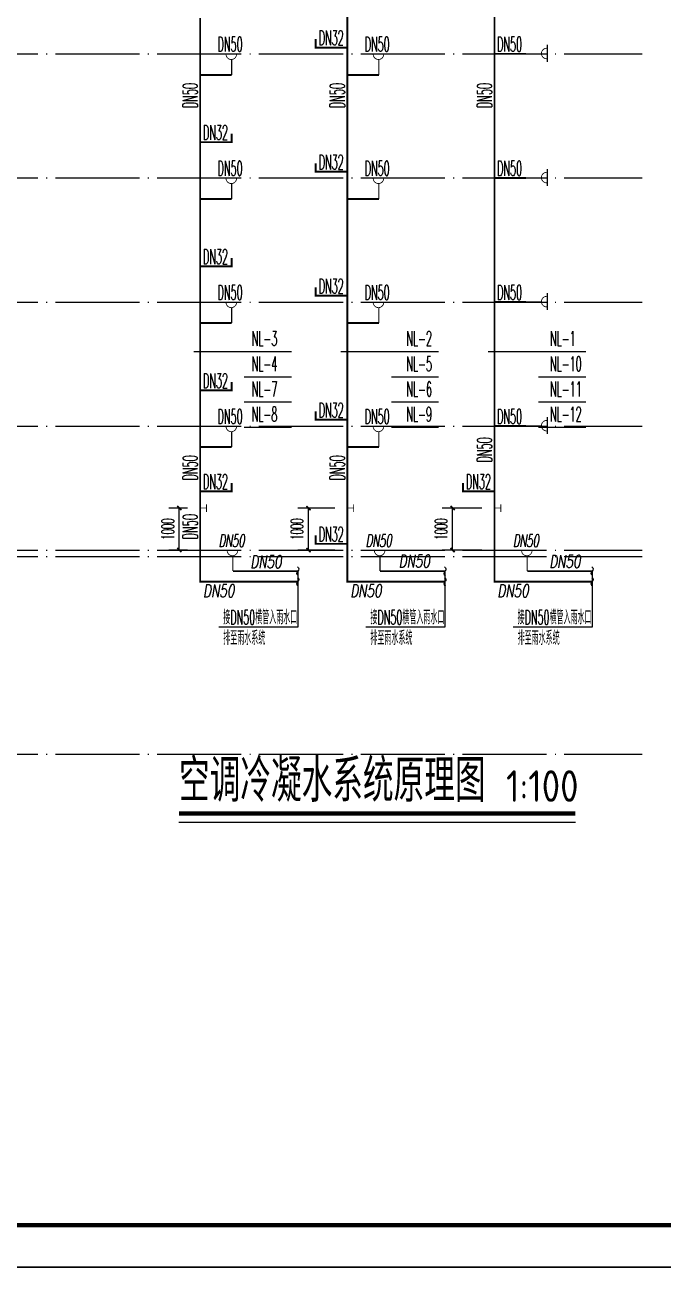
# Model space of a CAD drawing. Extents: x 27938 to 1507990, y 110129 to 923079.
# Drawn here: x 1264829 to 1280010, y 644286 to 673826 of the extents above; entities that cross this region are included whole.
import ezdxf
from ezdxf.enums import TextEntityAlignment as Align

# ---------------------------------------------------------------- set-up
doc = ezdxf.new("R2010")
doc.units = 0
doc.header["$LTSCALE"] = 1000
doc.header["$MEASUREMENT"] = 0
doc.linetypes.add('DOTE', pattern=[2.42, 2, -0.2, 0.02, -0.2])
for name, color, linetype in [('-TEXT', 3, 'Continuous'), ('DIM_SYMB', 3, 'Continuous'), ('DIM_凝结', 150, 'Continuous'), ('DIM_管井排水', 5, 'Continuous'), ('DIM_阳台', 3, 'Continuous'), ('EQUIP_污水', 7, 'Continuous'), ('EQUIP_管井排水', 7, 'Continuous'), ('PIPE-凝结', 150, 'N'), ('TEXT_污水', 7, 'Continuous'), ('TWT', 7, 'Continuous'), ('TWT_DIM', 3, 'Continuous'), ('TWT_LEAD', 3, 'Continuous'), ('TWT_TITLE', 7, 'Continuous'), ('图框', 140, 'Continuous')]:
    doc.layers.add(name, color=color, linetype=linetype)
doc.styles.add('_TCH_DIM_T3', font='SIMPLEX.shx', dxfattribs={"width": 0.494118, "bigfont": 'GBCBIG.shx'})
doc.styles.add('_TWT_SERIAL', font='SIMPLEX', dxfattribs={"width": 0.8, "height": 3.5, "bigfont": 'HZTXT'})
doc.styles.add('ASC', font='simplex.shx', dxfattribs={"width": 0.75, "bigfont": 'aadri.shx'})
doc.styles.add('HZ', font='txt', dxfattribs={"bigfont": 'hztxt'})
doc.styles.add('HZTXT2', font='simplex.shx', dxfattribs={"width": 0.8, "bigfont": 'aadri.shx'})
doc.styles.get("Standard").update_dxf_attribs({"font": 'gbenor.shx', "bigfont": 'gbcbig.shx'})
doc.linetypes.add('N', pattern='A,3,-0.2,["N",Standard,S=0.25,R=0,X=-0.1,Y=-0.115],-0.2', length=3.4)
doc.dimstyles.new('_TWT_ARCH&&100', dxfattribs={"dimtxt": 297.5, "dimasz": 100, "dimexe": 250, "dimexo": 300, "dimgap": 126.25, "dimtad": 1, "dimdec": 0, "dimzin": 0, "dimdsep": 46, "dimtxsty": '_TCH_DIM_T3', "dimblk": 'ARCHTICK', "dimcen": 0.09, "dimclrt": 7, "dimazin": 2, "dimtfac": 1, "dimtdec": 0, "dimtix": 1, "dimtmove": 2, "dimatfit": 3, "dimfxl": 1, "dimtolj": 1, "dimtzin": 0, "dimarcsym": 0})

# ---------------------------------------------------------------- blocks, each defined once
blk = doc.blocks.new('$ATTACHMENT$00000066')
blk.add_line((-212, 500), (188, 500))
at = {"const_width": 20}
blk.add_lwpolyline([(-134, 500, 1.067664), (116, 500)], format="xyb", dxfattribs=at)
at = {"const_width": 30}
blk.add_lwpolyline([(0, 367), (0, 0)], dxfattribs=at)
at = {"style": 'HZ', "width": 0.7, "flags": 1}
for tag in ['UNIT', 'WHAT', 'SPEC']:
    blk.add_attdef(tag, (0, 0), '', height=0.001, dxfattribs=at)
blk = doc.blocks.new('$TwtSys$00000132')
at = {"elevation": 0}
blk.add_lwpolyline([(7, -101, -0.575183), (0, 0, 0.604745), (-11, 101, 16.924828)], format="xyb", dxfattribs=at)
blk = doc.blocks.new('_ArchTick')
at = {"color": 0, "linetype": 'ByBlock', "const_width": 0.4}
blk.add_lwpolyline([(-0.5, -0.5), (0.5, 0.5)], dxfattribs=at)
blk = doc.blocks.new('*D159')
at = {"layer": 'Defpoints', "color": 0}
for p in [(1275003, 662336), (1275998, 662336), (1275998, 661336)]:
    blk.add_point(p, dxfattribs=at)
at = {"layer": 'TWT_DIM', "color": 0, "lineweight": -2}
for p, q in [((1275698, 662336), (1274753, 662336)), ((1275003, 661336), (1275003, 662336)), ((1275698, 661336), (1274753, 661336))]:
    blk.add_line(p, q, dxfattribs=at)
at = {"layer": 'TWT_DIM', "color": 0, "lineweight": -2, "xscale": 100, "yscale": 100, "zscale": 100}
for p, rotation in [((1275003, 662336), 90), ((1275003, 661336), 270)]:
    blk.add_blockref('_ArchTick', p, dxfattribs=dict(at, rotation=rotation))
at = {"layer": 'TWT_DIM', "color": 7, "insert": (1274728, 661836), "char_height": 297.5, "attachment_point": 5, "rotation": 90, "style": '_TCH_DIM_T3'}
blk.add_mtext('\\A1;1000', dxfattribs=at)
blk = doc.blocks.new('*D160')
at = {"layer": 'Defpoints', "color": 0}
for p in [(1271575, 662336), (1272498, 662336), (1272498, 661336)]:
    blk.add_point(p, dxfattribs=at)
at = {"layer": 'TWT_DIM', "color": 0, "lineweight": -2}
for p, q in [((1272198, 662336), (1271325, 662336)), ((1271575, 661336), (1271575, 662336)), ((1272198, 661336), (1271325, 661336))]:
    blk.add_line(p, q, dxfattribs=at)
at = {"layer": 'TWT_DIM', "color": 0, "lineweight": -2, "xscale": 100, "yscale": 100, "zscale": 100}
for p, rotation in [((1271575, 662336), 90), ((1271575, 661336), 270)]:
    blk.add_blockref('_ArchTick', p, dxfattribs=dict(at, rotation=rotation))
at = {"layer": 'TWT_DIM', "color": 7, "insert": (1271300, 661836), "char_height": 297.5, "attachment_point": 5, "rotation": 90, "style": '_TCH_DIM_T3'}
blk.add_mtext('\\A1;1000', dxfattribs=at)
blk = doc.blocks.new('*D161')
at = {"layer": 'Defpoints', "color": 0}
for p in [(1268503, 662336), (1268998, 662336), (1268998, 661336)]:
    blk.add_point(p, dxfattribs=at)
at = {"layer": 'TWT_DIM', "color": 0, "lineweight": -2}
for p, q in [((1268698, 662336), (1268253, 662336)), ((1268503, 661336), (1268503, 662336)), ((1268698, 661336), (1268253, 661336))]:
    blk.add_line(p, q, dxfattribs=at)
at = {"layer": 'TWT_DIM', "color": 0, "lineweight": -2, "xscale": 100, "yscale": 100, "zscale": 100}
for p, rotation in [((1268503, 662336), 90), ((1268503, 661336), 270)]:
    blk.add_blockref('_ArchTick', p, dxfattribs=dict(at, rotation=rotation))
at = {"layer": 'TWT_DIM', "color": 7, "insert": (1268228, 661836), "char_height": 297.5, "attachment_point": 5, "rotation": 90, "style": '_TCH_DIM_T3'}
blk.add_mtext('\\A1;1000', dxfattribs=at)
blk = doc.blocks.new('$ATTACHMENT$00000073')
at = {"const_width": 20}
for points in [[(0, 0), (150, 0)], [(150, 90), (150, -90)]]:
    blk.add_lwpolyline(points, dxfattribs=at)

msp = doc.modelspace()

# ---------------------------------------------------------------- hatches: boundary and pattern name
at = {"layer": 'PIPE-凝结'}
for points in [[(1271748, 673285.9), (1271748, 673263.4), (1271725.5, 673263.4)], [(1271748, 673285.9), (1271725.5, 673285.9), (1271725.5, 673263.4)], [(1271748, 673285.9), (1271748, 673263.4), (1271725.5, 673263.4)], [(1271748, 673285.9), (1271725.5, 673285.9), (1271725.5, 673263.4)], [(1269748, 671035.9), (1269748, 671013.4), (1269770.5, 671013.4)], [(1269748, 671035.9), (1269770.5, 671035.9), (1269770.5, 671013.4)], [(1269748, 671035.9), (1269748, 671013.4), (1269770.5, 671013.4)], [(1269748, 671035.9), (1269770.5, 671035.9), (1269770.5, 671013.4)], [(1271748, 670335.9), (1271748, 670313.4), (1271725.5, 670313.4)], [(1271748, 670335.9), (1271725.5, 670335.9), (1271725.5, 670313.4)], [(1271748, 670335.9), (1271748, 670313.4), (1271725.5, 670313.4)], [(1271748, 670335.9), (1271725.5, 670335.9), (1271725.5, 670313.4)], [(1269748, 668085.9), (1269748, 668063.4), (1269770.5, 668063.4)], [(1269748, 668085.9), (1269770.5, 668085.9), (1269770.5, 668063.4)], [(1269748, 668085.9), (1269748, 668063.4), (1269770.5, 668063.4)], [(1269748, 668085.9), (1269770.5, 668085.9), (1269770.5, 668063.4)], [(1271748, 667385.9), (1271748, 667363.4), (1271725.5, 667363.4)], [(1271748, 667385.9), (1271725.5, 667385.9), (1271725.5, 667363.4)], [(1271748, 667385.9), (1271748, 667363.4), (1271725.5, 667363.4)], [(1271748, 667385.9), (1271725.5, 667385.9), (1271725.5, 667363.4)], [(1269748, 665135.9), (1269748, 665113.4), (1269770.5, 665113.4)], [(1269748, 665135.9), (1269770.5, 665135.9), (1269770.5, 665113.4)], [(1269748, 665135.9), (1269748, 665113.4), (1269770.5, 665113.4)], [(1269748, 665135.9), (1269770.5, 665135.9), (1269770.5, 665113.4)], [(1271748, 664435.9), (1271748, 664413.4), (1271725.5, 664413.4)], [(1271748, 664435.9), (1271725.5, 664435.9), (1271725.5, 664413.4)], [(1271748, 664435.9), (1271748, 664413.4), (1271725.5, 664413.4)], [(1271748, 664435.9), (1271725.5, 664435.9), (1271725.5, 664413.4)], [(1269748, 662735.9), (1269748, 662713.4), (1269770.5, 662713.4)], [(1269748, 662735.9), (1269770.5, 662735.9), (1269770.5, 662713.4)], [(1269748, 662735.9), (1269748, 662713.4), (1269770.5, 662713.4)], [(1269748, 662735.9), (1269770.5, 662735.9), (1269770.5, 662713.4)], [(1275248, 662735.9), (1275248, 662713.4), (1275225.5, 662713.4)], [(1275248, 662735.9), (1275225.5, 662735.9), (1275225.5, 662713.4)], [(1275248, 662735.9), (1275248, 662713.4), (1275225.5, 662713.4)], [(1275248, 662735.9), (1275225.5, 662735.9), (1275225.5, 662713.4)], [(1271748, 661485.9), (1271748, 661463.4), (1271725.5, 661463.4)], [(1271748, 661485.9), (1271725.5, 661485.9), (1271725.5, 661463.4)], [(1271748, 661485.9), (1271725.5, 661485.9), (1271725.5, 661463.4)], [(1271748, 661485.9), (1271748, 661463.4), (1271725.5, 661463.4)], [(1268998, 660585.9), (1268998, 660563.4), (1268975.5, 660563.4)], [(1268998, 660585.9), (1268975.5, 660585.9), (1268975.5, 660563.4)], [(1268998, 660585.9), (1268975.5, 660585.9), (1268975.5, 660563.4)], [(1268998, 660585.9), (1268998, 660563.4), (1268975.5, 660563.4)], [(1272498, 660585.9), (1272498, 660563.4), (1272475.5, 660563.4)], [(1272498, 660585.9), (1272475.5, 660585.9), (1272475.5, 660563.4)], [(1272498, 660585.9), (1272498, 660563.4), (1272475.5, 660563.4)], [(1272498, 660585.9), (1272475.5, 660585.9), (1272475.5, 660563.4)], [(1275998, 660585.9), (1275998, 660563.4), (1275975.5, 660563.4)], [(1275998, 660585.9), (1275975.5, 660585.9), (1275975.5, 660563.4)], [(1275998, 660585.9), (1275975.5, 660585.9), (1275975.5, 660563.4)], [(1275998, 660585.9), (1275998, 660563.4), (1275975.5, 660563.4)]]:
    msp.add_hatch(color=256, dxfattribs=at).paths.add_polyline_path(points)

# ---------------------------------------------------------------- linework, layer by layer
at = {"layer": 'DIM_SYMB', "const_width": 105}
msp.add_lwpolyline([(1268495, 655073.5), (1277924.4, 655073.5)], dxfattribs=at)
at = {"layer": 'DIM_SYMB'}
msp.add_lwpolyline([(1268495, 654863.5), (1277924.4, 654863.5)], dxfattribs=at)
at = {"layer": 'DIM_凝结'}
for p, q in [((1271167.2, 666051.8), (1268848, 666051.8)), ((1274667.2, 666051.8), (1272348, 666051.8)), ((1278167.2, 666051.8), (1275848, 666051.8)), ((1271167.2, 665451.8), (1270048, 665451.8)), ((1274667.2, 665451.8), (1273548, 665451.8)), ((1278167.2, 665451.8), (1277048, 665451.8)), ((1271167.2, 664851.8), (1270048, 664851.8)), ((1274667.2, 664851.8), (1273548, 664851.8)), ((1278167.2, 664851.8), (1277048, 664851.8)), ((1271167.2, 664251.8), (1270048, 664251.8)), ((1274667.2, 664251.8), (1273548, 664251.8)), ((1278167.2, 664251.8), (1277048, 664251.8))]:
    msp.add_line(p, q, dxfattribs=at)
at = {"layer": 'DIM_阳台'}
for p, q in [((1271318.5, 660835.9), (1271318.5, 659501)), ((1274818.3, 660835.9), (1274818.3, 659501)), ((1278318.5, 660835.9), (1278318.5, 659501))]:
    msp.add_line(p, q, dxfattribs=at)
at = {"layer": 'PIPE-凝结', "const_width": 45}
for points in [[(1275998, 673135.9), (1275998, 676085.9)], [(1272498, 673285.9), (1272498, 675585.9)], [(1268998, 672635.9), (1268998, 673985.9)], [(1271748, 673285.9), (1271748, 673485.9)], [(1271748, 673285.9), (1272498, 673285.9)], [(1272498, 672635.9), (1272498, 673285.9)], [(1275998, 670185.9), (1275998, 673135.9)], [(1275998, 673135.9), (1276748, 673135.9)], [(1268998, 671035.9), (1268998, 672635.9)], [(1268998, 672635.9), (1269748, 672635.9)], [(1272498, 670335.9), (1272498, 672635.9)], [(1272498, 672635.9), (1273248, 672635.9)], [(1269748, 671035.9), (1269748, 671235.9)], [(1268998, 671035.9), (1269748, 671035.9)], [(1268998, 669685.9), (1268998, 671035.9)], [(1271748, 670335.9), (1271748, 670535.9)], [(1271748, 670335.9), (1272498, 670335.9)], [(1272498, 669685.9), (1272498, 670335.9)], [(1275998, 670185.9), (1276748, 670185.9)], [(1275998, 667235.9), (1275998, 670185.9)], [(1268998, 668085.9), (1268998, 669685.9)], [(1268998, 669685.9), (1269748, 669685.9)], [(1272498, 667385.9), (1272498, 669685.9)], [(1272498, 669685.9), (1273248, 669685.9)], [(1269748, 668085.9), (1269748, 668285.9)], [(1268998, 668085.9), (1269748, 668085.9)], [(1268998, 666735.9), (1268998, 668085.9)], [(1271748, 667385.9), (1271748, 667585.9)], [(1271748, 667385.9), (1272498, 667385.9)], [(1272498, 666735.9), (1272498, 667385.9)], [(1275998, 667235.9), (1276748, 667235.9)], [(1275998, 664285.9), (1275998, 667235.9)], [(1268998, 665135.9), (1268998, 666735.9)], [(1268998, 666735.9), (1269748, 666735.9)], [(1272498, 664435.9), (1272498, 666735.9)], [(1272498, 666735.9), (1273248, 666735.9)], [(1269748, 665135.9), (1269748, 665335.9)], [(1268998, 665135.9), (1269748, 665135.9)], [(1268998, 663785.9), (1268998, 665135.9)], [(1271748, 664435.9), (1271748, 664635.9)], [(1271748, 664435.9), (1272498, 664435.9)], [(1272498, 663785.9), (1272498, 664435.9)], [(1275998, 664285.9), (1276748, 664285.9)], [(1275998, 662735.9), (1275998, 664285.9)], [(1268998, 662735.9), (1268998, 663785.9)], [(1268998, 663785.9), (1269748, 663785.9)], [(1272498, 663785.9), (1273248, 663785.9)], [(1272498, 662335.9), (1272498, 663785.9)], [(1269748, 662735.9), (1269748, 662935.9)], [(1275248, 662735.9), (1275248, 662935.9)], [(1268998, 662735.9), (1269748, 662735.9)], [(1268998, 662335.9), (1268998, 662735.9)], [(1275248, 662735.9), (1275998, 662735.9)], [(1275998, 662335.9), (1275998, 662735.9)], [(1268998, 660585.9), (1268998, 662335.9)], [(1272498, 661485.9), (1272498, 662335.9)], [(1275998, 660585.9), (1275998, 662335.9)], [(1271748, 661485.9), (1271748, 661685.9)], [(1271748, 661485.9), (1272498, 661485.9)], [(1272498, 660585.9), (1272498, 661485.9)], [(1269776.2, 660835.9), (1271318.5, 660835.9)], [(1273276.2, 660835.9), (1274818.5, 660835.9)], [(1276776.2, 660835.9), (1278318.5, 660835.9)], [(1268998, 660585.9), (1271318.5, 660585.9)], [(1272498, 660585.9), (1274818.5, 660585.9)], [(1275998, 660585.9), (1278318.5, 660585.9)]]:
    msp.add_lwpolyline(points, dxfattribs=at)
at = {"layer": 'TWT', "color": 8, "linetype": 'DOTE'}
for p, q in [((1192957.9, 673135.9), (1279512, 673135.9)), ((1192957.9, 670185.9), (1279512, 670185.9)), ((1192957.9, 667235.9), (1279512, 667235.9)), ((1192957.9, 664285.9), (1279512, 664285.9)), ((1192957.9, 661335.9), (1279512, 661335.9)), ((1192957.9, 661185.9), (1279512, 661185.9)), ((1192957.9, 656485.9), (1279512, 656485.9))]:
    msp.add_line(p, q, dxfattribs=at)
at = {"layer": 'TWT_LEAD'}
for p, q in [((1271318.5, 659501), (1269442.4, 659501)), ((1274818.3, 659501), (1272942.2, 659501)), ((1278318.5, 659501), (1276442.4, 659501))]:
    msp.add_line(p, q, dxfattribs=at)
at = {"layer": 'TWT_TITLE'}
msp.add_lwpolyline([(1189457.9, 644285.9), (1295189.9, 644285.9), (1295189.9, 703685.9), (1189457.9, 703685.9)], close=True, dxfattribs=at)
at = {"layer": 'TWT_TITLE', "const_width": 100}
msp.add_lwpolyline([(1191957.9, 645285.9), (1294189.9, 645285.9), (1294189.9, 702685.9), (1191957.9, 702685.9)], close=True, dxfattribs=at)
at = {"layer": '图框'}
msp.add_lwpolyline([(1189457.9, 703685.9), (1295189.9, 703685.9), (1295189.9, 644285.9), (1189457.9, 644285.9)], close=True, dxfattribs=at)
msp.add_lwpolyline([(1189457.9, 703685.9), (1295189.9, 703685.9), (1295189.9, 644285.9), (1189457.9, 644285.9)], close=True, dxfattribs=at)
at = {"layer": '图框', "const_width": 100}
msp.add_lwpolyline([(1294189.9, 645285.9), (1294189.9, 702685.9), (1191957.9, 702685.9), (1191957.9, 645285.9)], close=True, dxfattribs=at)

# ---------------------------------------------------------------- block references
at = {"layer": 'EQUIP_污水', "rotation": 270}
for p in [(1276748, 673135.9), (1276748, 670185.9), (1276748, 667235.9), (1276748, 664285.9)]:
    msp.add_blockref('$ATTACHMENT$00000066', p, dxfattribs=at)
at = {"layer": 'EQUIP_污水'}
for name, p in [('$ATTACHMENT$00000066', (1269748, 672635.9)), ('$ATTACHMENT$00000066', (1273248, 672635.9)), ('$ATTACHMENT$00000066', (1269748, 669685.9)), ('$ATTACHMENT$00000066', (1273248, 669685.9)), ('$ATTACHMENT$00000066', (1269748, 666735.9)), ('$ATTACHMENT$00000066', (1273248, 666735.9)), ('$ATTACHMENT$00000066', (1269748, 663785.9)), ('$ATTACHMENT$00000066', (1273248, 663785.9)), ('$ATTACHMENT$00000073', (1268998, 662335.9)), ('$ATTACHMENT$00000073', (1272498, 662335.9)), ('$ATTACHMENT$00000073', (1275998, 662335.9)), ('$ATTACHMENT$00000066', (1269776.2, 660835.9)), ('$ATTACHMENT$00000066', (1273276.2, 660835.9)), ('$ATTACHMENT$00000066', (1276776.2, 660835.9))]:
    msp.add_blockref(name, p, dxfattribs=at)
at = {"layer": 'EQUIP_管井排水', "rotation": 180}
for p in [(1271318.5, 660835.9), (1274818.5, 660835.9), (1278318.5, 660835.9), (1271318.5, 660585.9), (1274818.5, 660585.9), (1278318.5, 660585.9)]:
    msp.add_blockref('$TwtSys$00000132', p, dxfattribs=at)

# ---------------------------------------------------------------- texts
at = {"layer": '-TEXT', "color": 7, "style": 'ASC', "oblique": 9, "width": 0.58}
for p in [(1269743.6, 661561.3), (1273243.6, 661561.3), (1276743.6, 661561.3)]:
    msp.add_text('DN50', height=300, dxfattribs=at).set_placement(p, align=Align.MIDDLE)
at = {"layer": 'DIM_SYMB', "color": 7}
for s, height, p in [('空调冷凝水系统原理图', 1012.77, (1268495, 655350.5)), ('1:100', 750, (1276274, 655350.5))]:
    msp.add_text(s, height=height, dxfattribs=at).set_placement(p)
at = {"layer": 'DIM_凝结', "color": 7, "style": '_TWT_SERIAL', "width": 0.48}
for s, p in [('NL-3', (1270222.7, 666191.8)), ('NL-2', (1273899.5, 666191.8)), ('NL-1', (1277318, 666191.8)), ('NL-4', (1270222.7, 665591.8)), ('NL-5', (1273899.5, 665591.8)), ('NL-10', (1277318, 665591.8)), ('NL-7', (1270222.7, 664991.8)), ('NL-6', (1273899.5, 664991.8)), ('NL-11', (1277318, 664991.8)), ('NL-8', (1270222.7, 664391.8)), ('NL-9', (1273899.5, 664391.8)), ('NL-12', (1277318, 664391.8))]:
    msp.add_text(s, height=350, dxfattribs=at).set_placement(p)
at = {"layer": 'DIM_管井排水', "color": 7, "style": '_TWT_SERIAL', "width": 0.48}
for s, p in [('DN50', (1269410.5, 673189.3)), ('DN32', (1271816.9, 673339.3)), ('DN50', (1272910.5, 673189.3)), ('DN50', (1276058.9, 673189.3)), ('DN32', (1269063.2, 671089.3)), ('DN50', (1269410.5, 670239.3)), ('DN32', (1271816.9, 670389.3)), ('DN50', (1272910.5, 670239.3)), ('DN50', (1276058.9, 670239.3)), ('DN32', (1269063.2, 668139.3)), ('DN50', (1269410.5, 667289.3)), ('DN32', (1271816.9, 667439.3)), ('DN50', (1272910.5, 667289.3)), ('DN50', (1276058.9, 667289.3)), ('DN32', (1269063.2, 665189.3)), ('DN50', (1269410.5, 664339.3)), ('DN32', (1271816.9, 664489.3)), ('DN50', (1272910.5, 664339.3)), ('DN50', (1276058.9, 664339.3)), ('DN32', (1269063.2, 662789.3)), ('DN32', (1275316.9, 662789.3)), ('DN32', (1271816.9, 661539.3))]:
    msp.add_text(s, height=350, dxfattribs=at).set_placement(p)
for p in [(1268935.8, 671845.6), (1272435.8, 671845.6), (1275935.8, 671845.6), (1275935.8, 663422.7), (1268935.8, 662995.6), (1272435.8, 662995.6), (1268935.8, 661595.3)]:
    msp.add_text('DN50', height=350, rotation=90, dxfattribs=at).set_placement(p)
at = {"layer": 'DIM_阳台', "color": 7, "style": '_TCH_DIM_T3', "width": 0.494118}
for s, height, p in [('接DN50横管入雨水口', 337.589, (1269547.4, 659571)), ('接DN50横管入雨水口', 337.589, (1273047.2, 659571)), ('接DN50横管入雨水口', 337.589, (1276547.4, 659571)), ('排至雨水系统', 337.59, (1269547.4, 659081)), ('排至雨水系统', 337.59, (1273047.2, 659081)), ('排至雨水系统', 337.59, (1276547.4, 659081))]:
    msp.add_text(s, height=height, dxfattribs=at).set_placement(p)
at = {"layer": 'TEXT_污水', "color": 7, "style": 'HZTXT2', "oblique": 9, "width": 0.7}
for p in [(1270189.1, 660908.5), (1273717.2, 660924.7), (1277298.6, 660914.2), (1269067.1, 660220.4), (1272567.1, 660220.4), (1276067.1, 660220.4)]:
    msp.add_text('DN50', height=300, dxfattribs=at).set_placement(p)

# ---------------------------------------------------------------- dimensions: what is measured, and where the dimension line sits
at = {"layer": 'TWT_DIM'}
for p1, p2, distance, picture, middle in [((1268998, 661335.9), (1268998, 662335.9), 495.2, '*D161', (1268227.8, 661835.9)), ((1272498, 661335.9), (1272498, 662335.9), 923.1, '*D160', (1271299.9, 661835.9)), ((1275998, 661335.9), (1275998, 662335.9), 995.2, '*D159', (1274727.8, 661835.9))]:
    dim = msp.add_aligned_dim(p1=p1, p2=p2, distance=distance, dimstyle='_TWT_ARCH&&100', dxfattribs=at)
    dim.commit()
    dim.dimension.update_dxf_attribs({"geometry": picture, "text_midpoint": middle})

doc.saveas('drawing.dxf')
